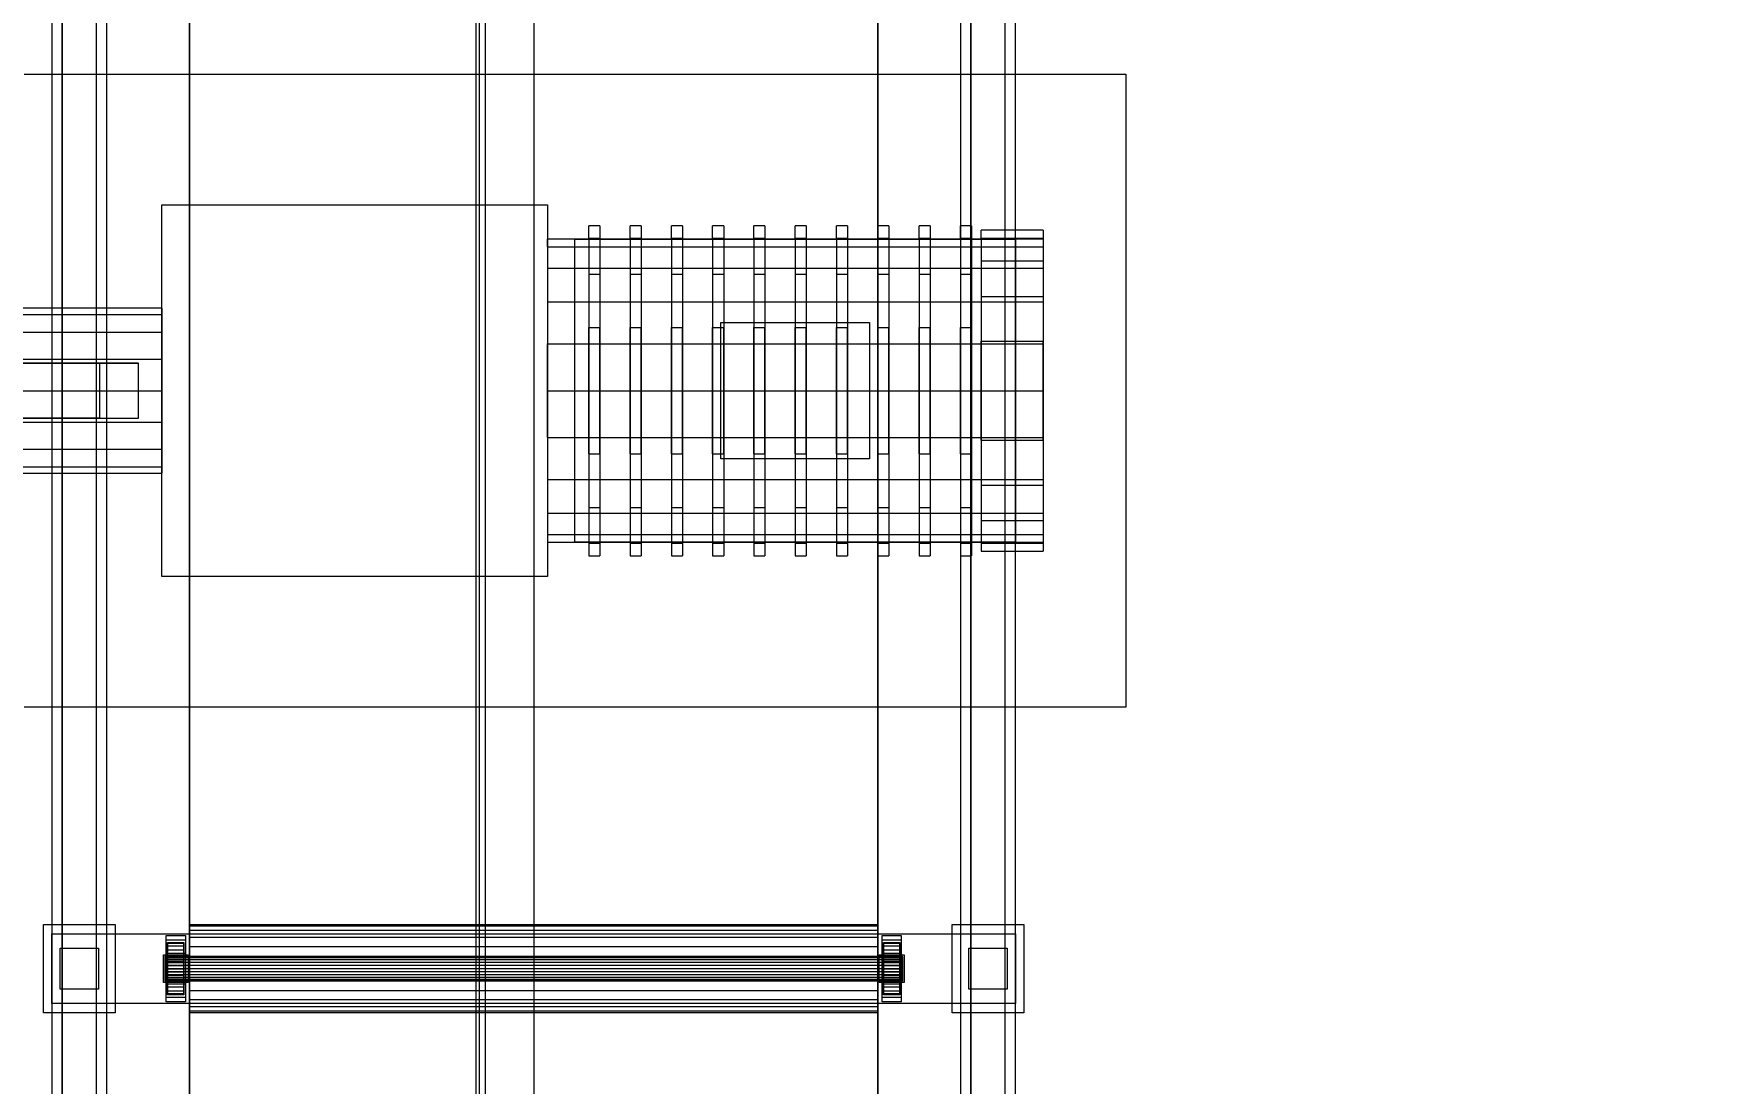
# Model space of a CAD drawing. Header units: millimetres. Extents: x -191664 to 191490, y -197311 to 10263.
# Drawn here: x 57754 to 58986, y -18503 to -17741 of the extents above; entities that cross this region are included whole.
import ezdxf

# ---------------------------------------------------------------- set-up
doc = ezdxf.new("R2010")
doc.units = ezdxf.units.MM
for name, color, linetype, lineweight in [('COTAS_INSTALACION_P', 30, 'Continuous', 0), ('superior_C04', 7, 'Continuous', 0), ('superior_secador', 7, 'Continuous', 0)]:
    doc.layers.add(name, color=color, linetype=linetype, lineweight=lineweight)
doc.dimstyles.new('PLANTA_100', dxfattribs={"dimtxt": 250, "dimasz": 150, "dimexe": 150, "dimexo": 80, "dimgap": 100, "dimtad": 1, "dimtih": 1, "dimtoh": 1, "dimdec": 1, "dimdsep": 46, "dimcen": 0.09, "dimclrd": 1, "dimclre": 1, "dimclrt": 1, "dimadec": 0, "dimazin": 0, "dimtfac": 1, "dimtdec": 4, "dimtofl": 0, "dimtmove": 0, "dimatfit": 3, "dimfxl": 1, "dimtolj": 1, "dimtzin": 0, "dimarcsym": 0})

# ---------------------------------------------------------------- blocks, each defined once
blk = doc.blocks.new('*D5')
at = {"layer": 'COTAS_INSTALACION_P', "color": 1, "lineweight": -2, "transparency": 16777216}
for p, q in [((-1000, -18080), (-1000, -25850)), ((60117.1, -18080), (60117.1, -25850)), ((-850, -25700), (59967.1, -25700))]:
    blk.add_line(p, q, dxfattribs=at)
at = {"layer": 'COTAS_INSTALACION_P', "color": 1, "transparency": 16777216}
for points in [[(-850, -25675), (-850, -25725), (-1000, -25700)], [(59967.1, -25675), (59967.1, -25725), (60117.1, -25700)]]:
    blk.add_solid(points, dxfattribs=at)
at = {"layer": 'Defpoints', "color": 0, "transparency": 16777216}
for p in [(-1000, -18000), (60117.1, -18000), (60117.1, -25700)]:
    blk.add_point(p, dxfattribs=at)

msp = doc.modelspace()

# ---------------------------------------------------------------- linework, layer by layer
at = {"layer": 'superior_C04', "color": 251, "true_color": 0x586d65}
for p, q in [((57867.12, -19750), (57867.12, -15400)), ((58367.12, -15400), (58367.12, -19750))]:
    msp.add_line(p, q, dxfattribs=at)
at = {"layer": 'superior_C04', "color": 139, "true_color": 0x354b57}
for p, q in [((57767.12, -17350), (57767.12, -18550)), ((57774.62, -17348.88), (57774.62, -18548.88)), ((57774.62, -18551.12), (57774.62, -17351.12)), ((57799.62, -18548.88), (57799.62, -17348.88)), ((57799.62, -18551.12), (57799.62, -17351.12)), ((57807.12, -18550), (57807.12, -17350)), ((58427.12, -17350), (58427.12, -18550)), ((58434.62, -17348.88), (58434.62, -18548.88)), ((58434.62, -18551.12), (58434.62, -17351.12)), ((58459.62, -18548.88), (58459.62, -17348.88)), ((58459.62, -18551.12), (58459.62, -17351.12)), ((58467.12, -18550), (58467.12, -17350)), ((57761.12, -18452), (57761.12, -18388)), ((57761.12, -18388), (57813.12, -18388)), ((57813.12, -18388), (57813.12, -18452)), ((58421.12, -18452), (58421.12, -18388)), ((58421.12, -18388), (58473.12, -18388)), ((58473.12, -18388), (58473.12, -18452)), ((57767.12, -18445.4), (57767.12, -18394.6)), ((57767.12, -18394.6), (58467.12, -18394.6)), ((57773.12, -18435), (57773.12, -18405)), ((57773.12, -18405), (57801.12, -18405)), ((57801.12, -18405), (57801.12, -18435)), ((57850.12, -18444), (57850.12, -18396)), ((57850.12, -18396), (57864.12, -18396)), ((57850.12, -18409), (57850.12, -18399)), ((57850.12, -18399), (57864.12, -18399)), ((57864.12, -18396), (57864.12, -18444)), ((57864.12, -18399), (57864.12, -18409)), ((58370.12, -18444), (58370.12, -18396)), ((58370.12, -18396), (58384.12, -18396)), ((58370.12, -18409), (58370.12, -18399)), ((58370.12, -18399), (58384.12, -18399)), ((58384.12, -18396), (58384.12, -18444)), ((58384.12, -18399), (58384.12, -18409)), ((58433.12, -18435), (58433.12, -18405)), ((58433.12, -18405), (58461.12, -18405)), ((58461.12, -18405), (58461.12, -18435)), ((58467.12, -18394.6), (58467.12, -18445.4)), ((57848.12, -18410), (57866.12, -18410)), ((57848.12, -18430), (57848.12, -18410)), ((57864.12, -18409), (57850.12, -18409)), ((57866.12, -18410), (57866.12, -18430)), ((58368.12, -18410), (58386.12, -18410)), ((58368.12, -18430), (58368.12, -18410)), ((58384.12, -18409), (58370.12, -18409)), ((58386.12, -18410), (58386.12, -18430)), ((57866.12, -18430), (57848.12, -18430)), ((58386.12, -18430), (58368.12, -18430)), ((57801.12, -18435), (57773.12, -18435)), ((57850.12, -18441), (57850.12, -18431)), ((57850.12, -18431), (57864.12, -18431)), ((57864.12, -18441), (57850.12, -18441)), ((57864.12, -18431), (57864.12, -18441)), ((58370.12, -18441), (58370.12, -18431)), ((58370.12, -18431), (58384.12, -18431)), ((58384.12, -18441), (58370.12, -18441)), ((58384.12, -18431), (58384.12, -18441)), ((58461.12, -18435), (58433.12, -18435)), ((57813.12, -18452), (57761.12, -18452)), ((58467.12, -18445.4), (57767.12, -18445.4)), ((57864.12, -18444), (57850.12, -18444)), ((58384.12, -18444), (58370.12, -18444)), ((58473.12, -18452), (58421.12, -18452))]:
    msp.add_line(p, q, dxfattribs=at)
at = {"layer": 'superior_C04', "color": 139, "true_color": 0x345e4e}
for p, q in [((57867.12, -17440), (57867.12, -18420)), ((58117.12, -17440), (58117.12, -18420)), ((58367.12, -18420), (58367.12, -17440)), ((58117.12, -18420), (57867.12, -18420)), ((57867.12, -18420), (57867.12, -19400)), ((58367.12, -18420), (58117.12, -18420)), ((58117.12, -18420), (58117.12, -19400)), ((58367.12, -19400), (58367.12, -18420))]:
    msp.add_line(p, q, dxfattribs=at)
at = {"layer": 'superior_C04', "color": 252, "true_color": 0x83939a}
for p, q in [((57867.12, -18388), (57867.12, -18389.09)), ((57867.12, -18388), (58367.12, -18388)), ((57867.12, -18389.09), (57867.12, -18392.29)), ((58367.12, -18389.09), (57867.12, -18389.09)), ((57867.12, -18392.29), (57867.12, -18397.37)), ((58367.12, -18392.29), (57867.12, -18392.29)), ((58367.12, -18389.09), (58367.12, -18388)), ((58367.12, -18389.09), (58367.12, -18392.29)), ((58367.12, -18392.29), (58367.12, -18397.37)), ((57867.12, -18397.37), (57867.12, -18404)), ((58367.12, -18397.37), (57867.12, -18397.37)), ((57867.12, -18404), (57867.12, -18411.72)), ((58367.12, -18404), (57867.12, -18404)), ((58367.12, -18397.37), (58367.12, -18404)), ((58367.12, -18404), (58367.12, -18411.72)), ((57867.12, -18411.72), (57867.12, -18420)), ((58367.12, -18411.72), (57867.12, -18411.72)), ((58367.12, -18411.72), (58367.12, -18420)), ((57867.12, -18420), (57867.12, -18428.28)), ((58367.12, -18420), (57867.12, -18420)), ((57867.12, -18428.28), (57867.12, -18436)), ((58367.12, -18428.28), (57867.12, -18428.28)), ((58367.12, -18420), (58367.12, -18428.28)), ((58367.12, -18428.28), (58367.12, -18436)), ((57867.12, -18436), (57867.12, -18442.63)), ((58367.12, -18436), (57867.12, -18436)), ((57867.12, -18442.63), (57867.12, -18447.71)), ((58367.12, -18442.63), (57867.12, -18442.63)), ((58367.12, -18436), (58367.12, -18442.63)), ((58367.12, -18442.63), (58367.12, -18447.71)), ((57867.12, -18447.71), (57867.12, -18450.91)), ((58367.12, -18447.71), (57867.12, -18447.71)), ((57867.12, -18450.91), (57867.12, -18452)), ((58367.12, -18450.91), (57867.12, -18450.91)), ((58367.12, -18452), (57867.12, -18452)), ((58367.12, -18447.71), (58367.12, -18450.91)), ((58367.12, -18450.91), (58367.12, -18452))]:
    msp.add_line(p, q, dxfattribs=at)
at = {"layer": 'superior_C04', "color": 155, "true_color": 0x617580}
for p, q in [((57851.12, -18411), (57851.12, -18401)), ((57851.12, -18401), (57851.12, -18401.65)), ((57851.12, -18401), (57863.12, -18401)), ((57851.12, -18401.65), (57851.12, -18411.31)), ((57863.12, -18401.65), (57851.12, -18401.65)), ((57851.12, -18401.65), (57851.12, -18403.55)), ((57851.12, -18403.55), (57851.12, -18412.21)), ((57863.12, -18403.55), (57851.12, -18403.55)), ((57851.12, -18403.55), (57851.12, -18406.56)), ((57863.12, -18401.65), (57863.12, -18401)), ((57863.12, -18401), (57863.12, -18411)), ((57863.12, -18411.31), (57863.12, -18401.65)), ((57863.12, -18403.55), (57863.12, -18401.65)), ((57863.12, -18412.21), (57863.12, -18403.55)), ((57863.12, -18406.56), (57863.12, -18403.55)), ((58371.12, -18411), (58371.12, -18401)), ((58371.12, -18401), (58371.12, -18401.65)), ((58371.12, -18401), (58383.12, -18401)), ((58371.12, -18401.65), (58371.12, -18411.31)), ((58383.12, -18401.65), (58371.12, -18401.65)), ((58371.12, -18401.65), (58371.12, -18403.55)), ((58371.12, -18403.55), (58371.12, -18412.21)), ((58383.12, -18403.55), (58371.12, -18403.55)), ((58371.12, -18403.55), (58371.12, -18406.56)), ((58383.12, -18401.65), (58383.12, -18401)), ((58383.12, -18401), (58383.12, -18411)), ((58383.12, -18411.31), (58383.12, -18401.65)), ((58383.12, -18403.55), (58383.12, -18401.65)), ((58383.12, -18412.21), (58383.12, -18403.55)), ((58383.12, -18406.56), (58383.12, -18403.55)), ((57851.12, -18406.56), (57851.12, -18413.64)), ((57863.12, -18406.56), (57851.12, -18406.56)), ((57851.12, -18406.56), (57851.12, -18410.5)), ((57851.12, -18410.5), (57851.12, -18415.5)), ((57863.12, -18410.5), (57851.12, -18410.5)), ((57851.12, -18410.5), (57851.12, -18415.08)), ((57851.12, -18411.31), (57851.12, -18411)), ((57863.12, -18411), (57851.12, -18411)), ((57851.12, -18411.31), (57863.12, -18411.31)), ((57851.12, -18412.21), (57851.12, -18411.31)), ((57851.12, -18412.21), (57863.12, -18412.21)), ((57851.12, -18413.64), (57851.12, -18412.21)), ((57851.12, -18413.64), (57863.12, -18413.64)), ((57851.12, -18415.5), (57851.12, -18413.64)), ((57851.12, -18415.08), (57851.12, -18417.67)), ((57863.12, -18415.08), (57851.12, -18415.08)), ((57851.12, -18415.08), (57851.12, -18420)), ((57851.12, -18415.5), (57863.12, -18415.5)), ((57851.12, -18417.67), (57851.12, -18415.5)), ((57851.12, -18417.67), (57863.12, -18417.67)), ((57851.12, -18420), (57851.12, -18417.67)), ((57863.12, -18413.64), (57863.12, -18406.56)), ((57863.12, -18410.5), (57863.12, -18406.56)), ((57863.12, -18415.5), (57863.12, -18410.5)), ((57863.12, -18415.08), (57863.12, -18410.5)), ((57863.12, -18411), (57863.12, -18411.31)), ((57863.12, -18411.31), (57863.12, -18412.21)), ((57863.12, -18412.21), (57863.12, -18413.64)), ((57863.12, -18413.64), (57863.12, -18415.5)), ((57863.12, -18417.67), (57863.12, -18415.08)), ((57863.12, -18420), (57863.12, -18415.08)), ((57863.12, -18415.5), (57863.12, -18417.67)), ((57863.12, -18417.67), (57863.12, -18420)), ((58371.12, -18406.56), (58371.12, -18413.64)), ((58383.12, -18406.56), (58371.12, -18406.56)), ((58371.12, -18406.56), (58371.12, -18410.5)), ((58371.12, -18410.5), (58371.12, -18415.5)), ((58383.12, -18410.5), (58371.12, -18410.5)), ((58371.12, -18410.5), (58371.12, -18415.08)), ((58371.12, -18411.31), (58371.12, -18411)), ((58383.12, -18411), (58371.12, -18411)), ((58371.12, -18411.31), (58383.12, -18411.31)), ((58371.12, -18412.21), (58371.12, -18411.31)), ((58371.12, -18412.21), (58383.12, -18412.21)), ((58371.12, -18413.64), (58371.12, -18412.21)), ((58371.12, -18413.64), (58383.12, -18413.64)), ((58371.12, -18415.5), (58371.12, -18413.64)), ((58371.12, -18415.08), (58371.12, -18417.67)), ((58383.12, -18415.08), (58371.12, -18415.08)), ((58371.12, -18415.08), (58371.12, -18420)), ((58371.12, -18415.5), (58383.12, -18415.5)), ((58371.12, -18417.67), (58371.12, -18415.5)), ((58371.12, -18417.67), (58383.12, -18417.67)), ((58371.12, -18420), (58371.12, -18417.67)), ((58383.12, -18413.64), (58383.12, -18406.56)), ((58383.12, -18410.5), (58383.12, -18406.56)), ((58383.12, -18415.5), (58383.12, -18410.5)), ((58383.12, -18415.08), (58383.12, -18410.5)), ((58383.12, -18411), (58383.12, -18411.31)), ((58383.12, -18411.31), (58383.12, -18412.21)), ((58383.12, -18412.21), (58383.12, -18413.64)), ((58383.12, -18413.64), (58383.12, -18415.5)), ((58383.12, -18417.67), (58383.12, -18415.08)), ((58383.12, -18420), (58383.12, -18415.08)), ((58383.12, -18415.5), (58383.12, -18417.67)), ((58383.12, -18417.67), (58383.12, -18420)), ((57851.12, -18420), (57863.12, -18420)), ((57851.12, -18420), (57851.12, -18424.92)), ((57851.12, -18422.33), (57851.12, -18420)), ((57851.12, -18424.92), (57851.12, -18422.33)), ((57851.12, -18422.33), (57863.12, -18422.33)), ((57851.12, -18424.5), (57851.12, -18422.33)), ((57851.12, -18429.5), (57851.12, -18424.5)), ((57851.12, -18424.5), (57863.12, -18424.5)), ((57851.12, -18426.36), (57851.12, -18424.5)), ((57863.12, -18424.92), (57851.12, -18424.92)), ((57851.12, -18424.92), (57851.12, -18429.5)), ((57851.12, -18433.44), (57851.12, -18426.36)), ((57851.12, -18426.36), (57863.12, -18426.36)), ((57851.12, -18427.79), (57851.12, -18426.36)), ((57851.12, -18436.45), (57851.12, -18427.79)), ((57851.12, -18427.79), (57863.12, -18427.79)), ((57851.12, -18428.69), (57851.12, -18427.79)), ((57851.12, -18438.35), (57851.12, -18428.69)), ((57851.12, -18428.69), (57863.12, -18428.69)), ((57851.12, -18429), (57851.12, -18428.69)), ((57851.12, -18439), (57851.12, -18429)), ((57851.12, -18429), (57863.12, -18429)), ((57863.12, -18429.5), (57851.12, -18429.5)), ((57851.12, -18429.5), (57851.12, -18433.44)), ((57863.12, -18420), (57863.12, -18422.33)), ((57863.12, -18424.92), (57863.12, -18420)), ((57863.12, -18422.33), (57863.12, -18424.92)), ((57863.12, -18422.33), (57863.12, -18424.5)), ((57863.12, -18424.5), (57863.12, -18429.5)), ((57863.12, -18424.5), (57863.12, -18426.36)), ((57863.12, -18429.5), (57863.12, -18424.92)), ((57863.12, -18426.36), (57863.12, -18433.44)), ((57863.12, -18426.36), (57863.12, -18427.79)), ((57863.12, -18427.79), (57863.12, -18436.45)), ((57863.12, -18427.79), (57863.12, -18428.69)), ((57863.12, -18428.69), (57863.12, -18438.35)), ((57863.12, -18428.69), (57863.12, -18429)), ((57863.12, -18429), (57863.12, -18439)), ((57863.12, -18433.44), (57863.12, -18429.5)), ((58371.12, -18420), (58383.12, -18420)), ((58371.12, -18420), (58371.12, -18424.92)), ((58371.12, -18422.33), (58371.12, -18420)), ((58371.12, -18424.92), (58371.12, -18422.33)), ((58371.12, -18422.33), (58383.12, -18422.33)), ((58371.12, -18424.5), (58371.12, -18422.33)), ((58371.12, -18429.5), (58371.12, -18424.5)), ((58371.12, -18424.5), (58383.12, -18424.5)), ((58371.12, -18426.36), (58371.12, -18424.5)), ((58383.12, -18424.92), (58371.12, -18424.92)), ((58371.12, -18424.92), (58371.12, -18429.5)), ((58371.12, -18433.44), (58371.12, -18426.36)), ((58371.12, -18426.36), (58383.12, -18426.36)), ((58371.12, -18427.79), (58371.12, -18426.36)), ((58371.12, -18436.45), (58371.12, -18427.79)), ((58371.12, -18427.79), (58383.12, -18427.79)), ((58371.12, -18428.69), (58371.12, -18427.79)), ((58371.12, -18438.35), (58371.12, -18428.69)), ((58371.12, -18428.69), (58383.12, -18428.69)), ((58371.12, -18429), (58371.12, -18428.69)), ((58371.12, -18439), (58371.12, -18429)), ((58371.12, -18429), (58383.12, -18429)), ((58383.12, -18429.5), (58371.12, -18429.5)), ((58371.12, -18429.5), (58371.12, -18433.44)), ((58383.12, -18420), (58383.12, -18422.33)), ((58383.12, -18424.92), (58383.12, -18420)), ((58383.12, -18422.33), (58383.12, -18424.92)), ((58383.12, -18422.33), (58383.12, -18424.5)), ((58383.12, -18424.5), (58383.12, -18429.5)), ((58383.12, -18424.5), (58383.12, -18426.36)), ((58383.12, -18429.5), (58383.12, -18424.92)), ((58383.12, -18426.36), (58383.12, -18433.44)), ((58383.12, -18426.36), (58383.12, -18427.79)), ((58383.12, -18427.79), (58383.12, -18436.45)), ((58383.12, -18427.79), (58383.12, -18428.69)), ((58383.12, -18428.69), (58383.12, -18438.35)), ((58383.12, -18428.69), (58383.12, -18429)), ((58383.12, -18429), (58383.12, -18439)), ((58383.12, -18433.44), (58383.12, -18429.5)), ((57863.12, -18433.44), (57851.12, -18433.44)), ((57851.12, -18433.44), (57851.12, -18436.45)), ((57863.12, -18436.45), (57851.12, -18436.45)), ((57851.12, -18436.45), (57851.12, -18438.35)), ((57863.12, -18438.35), (57851.12, -18438.35)), ((57851.12, -18438.35), (57851.12, -18439)), ((57863.12, -18439), (57851.12, -18439)), ((57863.12, -18436.45), (57863.12, -18433.44)), ((57863.12, -18438.35), (57863.12, -18436.45)), ((57863.12, -18439), (57863.12, -18438.35)), ((58383.12, -18433.44), (58371.12, -18433.44)), ((58371.12, -18433.44), (58371.12, -18436.45)), ((58383.12, -18436.45), (58371.12, -18436.45)), ((58371.12, -18436.45), (58371.12, -18438.35)), ((58383.12, -18438.35), (58371.12, -18438.35)), ((58371.12, -18438.35), (58371.12, -18439)), ((58383.12, -18439), (58371.12, -18439)), ((58383.12, -18436.45), (58383.12, -18433.44)), ((58383.12, -18438.35), (58383.12, -18436.45)), ((58383.12, -18439), (58383.12, -18438.35))]:
    msp.add_line(p, q, dxfattribs=at)
at = {"layer": 'superior_C04', "color": 9, "true_color": 0xbac6cb}
for p, q in [((57849.12, -18411), (57849.12, -18411.31)), ((57849.12, -18411), (58385.12, -18411)), ((57849.12, -18411.31), (57849.12, -18412.21)), ((58385.12, -18411.31), (57849.12, -18411.31)), ((57849.12, -18412.21), (57849.12, -18413.64)), ((58385.12, -18412.21), (57849.12, -18412.21)), ((57849.12, -18413.64), (57849.12, -18415.5)), ((58385.12, -18413.64), (57849.12, -18413.64)), ((57849.12, -18415.5), (57849.12, -18417.67)), ((58385.12, -18415.5), (57849.12, -18415.5)), ((57849.12, -18417.67), (57849.12, -18420)), ((58385.12, -18417.67), (57849.12, -18417.67)), ((58385.12, -18411.31), (58385.12, -18411)), ((58385.12, -18411.31), (58385.12, -18412.21)), ((58385.12, -18412.21), (58385.12, -18413.64)), ((58385.12, -18413.64), (58385.12, -18415.5)), ((58385.12, -18415.5), (58385.12, -18417.67)), ((58385.12, -18417.67), (58385.12, -18420)), ((57849.12, -18420), (57849.12, -18422.33)), ((58385.12, -18420), (57849.12, -18420)), ((57849.12, -18422.33), (57849.12, -18424.5)), ((58385.12, -18422.33), (57849.12, -18422.33)), ((57849.12, -18424.5), (57849.12, -18426.36)), ((58385.12, -18424.5), (57849.12, -18424.5)), ((57849.12, -18426.36), (57849.12, -18427.79)), ((58385.12, -18426.36), (57849.12, -18426.36)), ((57849.12, -18427.79), (57849.12, -18428.69)), ((58385.12, -18427.79), (57849.12, -18427.79)), ((57849.12, -18428.69), (57849.12, -18429)), ((58385.12, -18428.69), (57849.12, -18428.69)), ((58385.12, -18429), (57849.12, -18429)), ((58385.12, -18420), (58385.12, -18422.33)), ((58385.12, -18422.33), (58385.12, -18424.5)), ((58385.12, -18424.5), (58385.12, -18426.36)), ((58385.12, -18426.36), (58385.12, -18427.79)), ((58385.12, -18427.79), (58385.12, -18428.69)), ((58385.12, -18428.69), (58385.12, -18429))]:
    msp.add_line(p, q, dxfattribs=at)
at = {"layer": 'superior_secador', "color": 253, "true_color": 0x8d9da5}
for p, q in [((58075.04, -16750), (58075.04, -19250)), ((58077.87, -19250), (58077.87, -16750))]:
    msp.add_line(p, q, dxfattribs=at)
at = {"layer": 'superior_secador', "color": 9, "true_color": 0xc6ccbd}
msp.add_line((58082.12, -19250), (58082.12, -16750), dxfattribs=at)
at = {"layer": 'superior_secador', "color": 251, "true_color": 0x536a64}
for p, q in [((57747.12, -17770), (58547.12, -17770)), ((58547.12, -17770), (58547.12, -18230)), ((58147.12, -18110), (58147.12, -17890)), ((58147.12, -17890), (58467.12, -17890)), ((58467.12, -17890), (58467.12, -18110)), ((58467.12, -18110), (58147.12, -18110)), ((58547.12, -18230), (57747.12, -18230))]:
    msp.add_line(p, q, dxfattribs=at)
at = {"layer": 'superior_secador', "color": 142, "true_color": 0x159eb4}
for p, q in [((57847.12, -18135), (57847.12, -17865)), ((57847.12, -17865), (58127.12, -17865)), ((58127.12, -17865), (58127.12, -18135)), ((58157.12, -17889.23), (58157.12, -17880.1)), ((58165.12, -17880.1), (58157.12, -17880.1)), ((58165.12, -17880.1), (58165.12, -17889.23)), ((58187.12, -17889.23), (58187.12, -17880.1)), ((58195.12, -17880.1), (58187.12, -17880.1)), ((58195.12, -17880.1), (58195.12, -17889.23)), ((58217.12, -17889.23), (58217.12, -17880.1)), ((58225.12, -17880.1), (58217.12, -17880.1)), ((58225.12, -17880.1), (58225.12, -17889.23)), ((58247.12, -17889.23), (58247.12, -17880.1)), ((58255.12, -17880.1), (58247.12, -17880.1)), ((58255.12, -17880.1), (58255.12, -17889.23)), ((58277.12, -17889.23), (58277.12, -17880.1)), ((58285.12, -17880.1), (58277.12, -17880.1)), ((58285.12, -17880.1), (58285.12, -17889.23)), ((58307.12, -17889.23), (58307.12, -17880.1)), ((58315.12, -17880.1), (58307.12, -17880.1)), ((58315.12, -17880.1), (58315.12, -17889.23)), ((58337.12, -17889.23), (58337.12, -17880.1)), ((58345.12, -17880.1), (58337.12, -17880.1)), ((58345.12, -17880.1), (58345.12, -17889.23)), ((58367.12, -17889.23), (58367.12, -17880.1)), ((58375.12, -17880.1), (58367.12, -17880.1)), ((58375.12, -17880.1), (58375.12, -17889.23)), ((58397.12, -17889.23), (58397.12, -17880.1)), ((58405.12, -17880.1), (58397.12, -17880.1)), ((58405.12, -17880.1), (58405.12, -17889.23)), ((58427.12, -17889.23), (58427.12, -17880.1)), ((58435.12, -17880.1), (58427.12, -17880.1)), ((58435.12, -17880.1), (58435.12, -17889.23)), ((58127.12, -17895.38), (58127.12, -17890)), ((58487.12, -17890), (58127.12, -17890)), ((58127.12, -17895.38), (58127.12, -17911.01)), ((58127.12, -17895.38), (58487.12, -17895.38)), ((58157.12, -17889.23), (58157.12, -17915.22)), ((58157.12, -17889.23), (58165.12, -17889.23)), ((58165.12, -17889.23), (58165.12, -17915.22)), ((58187.12, -17889.23), (58187.12, -17915.22)), ((58187.12, -17889.23), (58195.12, -17889.23)), ((58195.12, -17889.23), (58195.12, -17915.22)), ((58217.12, -17889.23), (58217.12, -17915.22)), ((58217.12, -17889.23), (58225.12, -17889.23)), ((58225.12, -17889.23), (58225.12, -17915.22)), ((58247.12, -17889.23), (58247.12, -17915.22)), ((58247.12, -17889.23), (58255.12, -17889.23)), ((58255.12, -17889.23), (58255.12, -17915.22)), ((58277.12, -17889.23), (58277.12, -17915.22)), ((58277.12, -17889.23), (58285.12, -17889.23)), ((58285.12, -17889.23), (58285.12, -17915.22)), ((58307.12, -17889.23), (58307.12, -17915.22)), ((58307.12, -17889.23), (58315.12, -17889.23)), ((58315.12, -17889.23), (58315.12, -17915.22)), ((58337.12, -17889.23), (58337.12, -17915.22)), ((58337.12, -17889.23), (58345.12, -17889.23)), ((58345.12, -17889.23), (58345.12, -17915.22)), ((58367.12, -17889.23), (58367.12, -17915.22)), ((58367.12, -17889.23), (58375.12, -17889.23)), ((58375.12, -17889.23), (58375.12, -17915.22)), ((58397.12, -17889.23), (58397.12, -17915.22)), ((58397.12, -17889.23), (58405.12, -17889.23)), ((58405.12, -17889.23), (58405.12, -17915.22)), ((58427.12, -17889.23), (58427.12, -17915.22)), ((58427.12, -17889.23), (58435.12, -17889.23)), ((58435.12, -17889.23), (58435.12, -17915.22)), ((58487.12, -17890), (58487.12, -17895.38)), ((58487.12, -17895.38), (58487.12, -17911.01)), ((58127.12, -17911.01), (58127.12, -17935.34)), ((58127.12, -17911.01), (58487.12, -17911.01)), ((58487.12, -17911.01), (58487.12, -17935.34)), ((58157.12, -17915.22), (58157.12, -17954.12)), ((58157.12, -17915.22), (58165.12, -17915.22)), ((58165.12, -17915.22), (58165.12, -17954.12)), ((58187.12, -17915.22), (58187.12, -17954.12)), ((58187.12, -17915.22), (58195.12, -17915.22)), ((58195.12, -17915.22), (58195.12, -17954.12)), ((58217.12, -17915.22), (58217.12, -17954.12)), ((58217.12, -17915.22), (58225.12, -17915.22)), ((58225.12, -17915.22), (58225.12, -17954.12)), ((58247.12, -17915.22), (58247.12, -17954.12)), ((58247.12, -17915.22), (58255.12, -17915.22)), ((58255.12, -17915.22), (58255.12, -17954.12)), ((58277.12, -17915.22), (58277.12, -17954.12)), ((58277.12, -17915.22), (58285.12, -17915.22)), ((58285.12, -17915.22), (58285.12, -17954.12)), ((58307.12, -17915.22), (58307.12, -17954.12)), ((58307.12, -17915.22), (58315.12, -17915.22)), ((58315.12, -17915.22), (58315.12, -17954.12)), ((58337.12, -17915.22), (58337.12, -17954.12)), ((58337.12, -17915.22), (58345.12, -17915.22)), ((58345.12, -17915.22), (58345.12, -17954.12)), ((58367.12, -17915.22), (58367.12, -17954.12)), ((58367.12, -17915.22), (58375.12, -17915.22)), ((58375.12, -17915.22), (58375.12, -17954.12)), ((58397.12, -17915.22), (58397.12, -17954.12)), ((58397.12, -17915.22), (58405.12, -17915.22)), ((58405.12, -17915.22), (58405.12, -17954.12)), ((58427.12, -17915.22), (58427.12, -17954.12)), ((58427.12, -17915.22), (58435.12, -17915.22)), ((58435.12, -17915.22), (58435.12, -17954.12)), ((58127.12, -17935.34), (58127.12, -17966.01)), ((58127.12, -17935.34), (58487.12, -17935.34)), ((58487.12, -17935.34), (58487.12, -17966.01)), ((58157.12, -17954.12), (58157.12, -18000)), ((58157.12, -18000), (58157.12, -17954.12)), ((58157.12, -17954.12), (58165.12, -17954.12)), ((58165.12, -17954.12), (58165.12, -18000)), ((58165.12, -18000), (58165.12, -17954.12)), ((58187.12, -17954.12), (58187.12, -18000)), ((58187.12, -18000), (58187.12, -17954.12)), ((58187.12, -17954.12), (58195.12, -17954.12)), ((58195.12, -17954.12), (58195.12, -18000)), ((58195.12, -18000), (58195.12, -17954.12)), ((58217.12, -17954.12), (58217.12, -18000)), ((58217.12, -18000), (58217.12, -17954.12)), ((58217.12, -17954.12), (58225.12, -17954.12)), ((58225.12, -17954.12), (58225.12, -18000)), ((58225.12, -18000), (58225.12, -17954.12)), ((58247.12, -17954.12), (58247.12, -18000)), ((58247.12, -18000), (58247.12, -17954.12)), ((58247.12, -17954.12), (58255.12, -17954.12)), ((58253.12, -18049.5), (58253.12, -17950.5)), ((58253.12, -17950.5), (58361.12, -17950.5)), ((58255.12, -17954.12), (58255.12, -18000)), ((58255.12, -18000), (58255.12, -17954.12)), ((58277.12, -17954.12), (58277.12, -18000)), ((58277.12, -18000), (58277.12, -17954.12)), ((58277.12, -17954.12), (58285.12, -17954.12)), ((58285.12, -17954.12), (58285.12, -18000)), ((58285.12, -18000), (58285.12, -17954.12)), ((58307.12, -17954.12), (58307.12, -18000)), ((58307.12, -18000), (58307.12, -17954.12)), ((58307.12, -17954.12), (58315.12, -17954.12)), ((58315.12, -17954.12), (58315.12, -18000)), ((58315.12, -18000), (58315.12, -17954.12)), ((58337.12, -17954.12), (58337.12, -18000)), ((58337.12, -18000), (58337.12, -17954.12)), ((58337.12, -17954.12), (58345.12, -17954.12)), ((58345.12, -17954.12), (58345.12, -18000)), ((58345.12, -18000), (58345.12, -17954.12)), ((58361.12, -17950.5), (58361.12, -18049.5)), ((58367.12, -17954.12), (58367.12, -18000)), ((58367.12, -18000), (58367.12, -17954.12)), ((58367.12, -17954.12), (58375.12, -17954.12)), ((58375.12, -17954.12), (58375.12, -18000)), ((58375.12, -18000), (58375.12, -17954.12)), ((58397.12, -17954.12), (58397.12, -18000)), ((58397.12, -18000), (58397.12, -17954.12)), ((58397.12, -17954.12), (58405.12, -17954.12)), ((58405.12, -17954.12), (58405.12, -18000)), ((58405.12, -18000), (58405.12, -17954.12)), ((58427.12, -17954.12), (58427.12, -18000)), ((58427.12, -18000), (58427.12, -17954.12)), ((58427.12, -17954.12), (58435.12, -17954.12)), ((58435.12, -17954.12), (58435.12, -18000)), ((58435.12, -18000), (58435.12, -17954.12)), ((58127.12, -17966.01), (58127.12, -18000)), ((58127.12, -18000), (58127.12, -17966.01)), ((58127.12, -17966.01), (58487.12, -17966.01)), ((58487.12, -17966.01), (58487.12, -18000)), ((58487.12, -18000), (58487.12, -17966.01)), ((58127.12, -18000), (58127.12, -18033.99)), ((58127.12, -18033.99), (58127.12, -18000)), ((58127.12, -18000), (58487.12, -18000)), ((58127.12, -18000), (58487.12, -18000)), ((58157.12, -18000), (58157.12, -18045.88)), ((58157.12, -18045.88), (58157.12, -18000)), ((58157.12, -18000), (58165.12, -18000)), ((58157.12, -18000), (58165.12, -18000)), ((58165.12, -18000), (58165.12, -18045.88)), ((58165.12, -18045.88), (58165.12, -18000)), ((58187.12, -18000), (58187.12, -18045.88)), ((58187.12, -18045.88), (58187.12, -18000)), ((58187.12, -18000), (58195.12, -18000)), ((58187.12, -18000), (58195.12, -18000)), ((58195.12, -18000), (58195.12, -18045.88)), ((58195.12, -18045.88), (58195.12, -18000)), ((58217.12, -18000), (58217.12, -18045.88)), ((58217.12, -18045.88), (58217.12, -18000)), ((58217.12, -18000), (58225.12, -18000)), ((58217.12, -18000), (58225.12, -18000)), ((58225.12, -18000), (58225.12, -18045.88)), ((58225.12, -18045.88), (58225.12, -18000)), ((58247.12, -18000), (58247.12, -18045.88)), ((58247.12, -18045.88), (58247.12, -18000)), ((58247.12, -18000), (58255.12, -18000)), ((58247.12, -18000), (58255.12, -18000)), ((58255.12, -18000), (58255.12, -18045.88)), ((58255.12, -18045.88), (58255.12, -18000)), ((58277.12, -18000), (58277.12, -18045.88)), ((58277.12, -18045.88), (58277.12, -18000)), ((58277.12, -18000), (58285.12, -18000)), ((58277.12, -18000), (58285.12, -18000)), ((58285.12, -18000), (58285.12, -18045.88)), ((58285.12, -18045.88), (58285.12, -18000)), ((58307.12, -18000), (58307.12, -18045.88)), ((58307.12, -18045.88), (58307.12, -18000)), ((58307.12, -18000), (58315.12, -18000)), ((58307.12, -18000), (58315.12, -18000)), ((58315.12, -18000), (58315.12, -18045.88)), ((58315.12, -18045.88), (58315.12, -18000)), ((58337.12, -18000), (58337.12, -18045.88)), ((58337.12, -18045.88), (58337.12, -18000)), ((58337.12, -18000), (58345.12, -18000)), ((58337.12, -18000), (58345.12, -18000)), ((58345.12, -18000), (58345.12, -18045.88)), ((58345.12, -18045.88), (58345.12, -18000)), ((58367.12, -18000), (58367.12, -18045.88)), ((58367.12, -18045.88), (58367.12, -18000)), ((58367.12, -18000), (58375.12, -18000)), ((58367.12, -18000), (58375.12, -18000)), ((58375.12, -18000), (58375.12, -18045.88)), ((58375.12, -18045.88), (58375.12, -18000)), ((58397.12, -18000), (58397.12, -18045.88)), ((58397.12, -18045.88), (58397.12, -18000)), ((58397.12, -18000), (58405.12, -18000)), ((58397.12, -18000), (58405.12, -18000)), ((58405.12, -18000), (58405.12, -18045.88)), ((58405.12, -18045.88), (58405.12, -18000)), ((58427.12, -18000), (58427.12, -18045.88)), ((58427.12, -18045.88), (58427.12, -18000)), ((58427.12, -18000), (58435.12, -18000)), ((58427.12, -18000), (58435.12, -18000)), ((58435.12, -18000), (58435.12, -18045.88)), ((58435.12, -18045.88), (58435.12, -18000)), ((58487.12, -18000), (58487.12, -18033.99)), ((58487.12, -18033.99), (58487.12, -18000)), ((58127.12, -18033.99), (58127.12, -18064.66)), ((58127.12, -18033.99), (58487.12, -18033.99)), ((58487.12, -18033.99), (58487.12, -18064.66)), ((58157.12, -18045.88), (58157.12, -18084.78)), ((58157.12, -18045.88), (58165.12, -18045.88)), ((58165.12, -18045.88), (58165.12, -18084.78)), ((58187.12, -18045.88), (58187.12, -18084.78)), ((58187.12, -18045.88), (58195.12, -18045.88)), ((58195.12, -18045.88), (58195.12, -18084.78)), ((58217.12, -18045.88), (58217.12, -18084.78)), ((58217.12, -18045.88), (58225.12, -18045.88)), ((58225.12, -18045.88), (58225.12, -18084.78)), ((58247.12, -18045.88), (58247.12, -18084.78)), ((58247.12, -18045.88), (58255.12, -18045.88)), ((58255.12, -18045.88), (58255.12, -18084.78)), ((58277.12, -18045.88), (58277.12, -18084.78)), ((58277.12, -18045.88), (58285.12, -18045.88)), ((58285.12, -18045.88), (58285.12, -18084.78)), ((58307.12, -18045.88), (58307.12, -18084.78)), ((58307.12, -18045.88), (58315.12, -18045.88)), ((58315.12, -18045.88), (58315.12, -18084.78)), ((58337.12, -18045.88), (58337.12, -18084.78)), ((58337.12, -18045.88), (58345.12, -18045.88)), ((58345.12, -18045.88), (58345.12, -18084.78)), ((58367.12, -18045.88), (58367.12, -18084.78)), ((58367.12, -18045.88), (58375.12, -18045.88)), ((58375.12, -18045.88), (58375.12, -18084.78)), ((58397.12, -18045.88), (58397.12, -18084.78)), ((58397.12, -18045.88), (58405.12, -18045.88)), ((58405.12, -18045.88), (58405.12, -18084.78)), ((58427.12, -18045.88), (58427.12, -18084.78)), ((58427.12, -18045.88), (58435.12, -18045.88)), ((58435.12, -18045.88), (58435.12, -18084.78)), ((58361.12, -18049.5), (58253.12, -18049.5)), ((58127.12, -18064.66), (58127.12, -18088.99)), ((58127.12, -18064.66), (58487.12, -18064.66)), ((58487.12, -18064.66), (58487.12, -18088.99)), ((58157.12, -18084.78), (58157.12, -18110.77)), ((58157.12, -18084.78), (58165.12, -18084.78)), ((58165.12, -18084.78), (58165.12, -18110.77)), ((58187.12, -18084.78), (58187.12, -18110.77)), ((58187.12, -18084.78), (58195.12, -18084.78)), ((58195.12, -18084.78), (58195.12, -18110.77)), ((58217.12, -18084.78), (58217.12, -18110.77)), ((58217.12, -18084.78), (58225.12, -18084.78)), ((58225.12, -18084.78), (58225.12, -18110.77)), ((58247.12, -18084.78), (58247.12, -18110.77)), ((58247.12, -18084.78), (58255.12, -18084.78)), ((58255.12, -18084.78), (58255.12, -18110.77)), ((58277.12, -18084.78), (58277.12, -18110.77)), ((58277.12, -18084.78), (58285.12, -18084.78)), ((58285.12, -18084.78), (58285.12, -18110.77)), ((58307.12, -18084.78), (58307.12, -18110.77)), ((58307.12, -18084.78), (58315.12, -18084.78)), ((58315.12, -18084.78), (58315.12, -18110.77)), ((58337.12, -18084.78), (58337.12, -18110.77)), ((58337.12, -18084.78), (58345.12, -18084.78)), ((58345.12, -18084.78), (58345.12, -18110.77)), ((58367.12, -18084.78), (58367.12, -18110.77)), ((58367.12, -18084.78), (58375.12, -18084.78)), ((58375.12, -18084.78), (58375.12, -18110.77)), ((58397.12, -18084.78), (58397.12, -18110.77)), ((58397.12, -18084.78), (58405.12, -18084.78)), ((58405.12, -18084.78), (58405.12, -18110.77)), ((58427.12, -18084.78), (58427.12, -18110.77)), ((58427.12, -18084.78), (58435.12, -18084.78)), ((58435.12, -18084.78), (58435.12, -18110.77)), ((58127.12, -18088.99), (58127.12, -18104.62)), ((58127.12, -18088.99), (58487.12, -18088.99)), ((58487.12, -18088.99), (58487.12, -18104.62)), ((58127.12, -18104.62), (58127.12, -18110)), ((58127.12, -18104.62), (58487.12, -18104.62)), ((58127.12, -18110), (58487.12, -18110)), ((58487.12, -18104.62), (58487.12, -18110)), ((58157.12, -18110.77), (58157.12, -18119.9)), ((58157.12, -18110.77), (58165.12, -18110.77)), ((58157.12, -18119.9), (58165.12, -18119.9)), ((58165.12, -18110.77), (58165.12, -18119.9)), ((58187.12, -18110.77), (58187.12, -18119.9)), ((58187.12, -18110.77), (58195.12, -18110.77)), ((58187.12, -18119.9), (58195.12, -18119.9)), ((58195.12, -18110.77), (58195.12, -18119.9)), ((58217.12, -18110.77), (58217.12, -18119.9)), ((58217.12, -18110.77), (58225.12, -18110.77)), ((58217.12, -18119.9), (58225.12, -18119.9)), ((58225.12, -18110.77), (58225.12, -18119.9)), ((58247.12, -18110.77), (58247.12, -18119.9)), ((58247.12, -18110.77), (58255.12, -18110.77)), ((58247.12, -18119.9), (58255.12, -18119.9)), ((58255.12, -18110.77), (58255.12, -18119.9)), ((58277.12, -18110.77), (58277.12, -18119.9)), ((58277.12, -18110.77), (58285.12, -18110.77)), ((58277.12, -18119.9), (58285.12, -18119.9)), ((58285.12, -18110.77), (58285.12, -18119.9)), ((58307.12, -18110.77), (58307.12, -18119.9)), ((58307.12, -18110.77), (58315.12, -18110.77)), ((58307.12, -18119.9), (58315.12, -18119.9)), ((58315.12, -18110.77), (58315.12, -18119.9)), ((58337.12, -18110.77), (58337.12, -18119.9)), ((58337.12, -18110.77), (58345.12, -18110.77)), ((58337.12, -18119.9), (58345.12, -18119.9)), ((58345.12, -18110.77), (58345.12, -18119.9)), ((58367.12, -18110.77), (58367.12, -18119.9)), ((58367.12, -18110.77), (58375.12, -18110.77)), ((58367.12, -18119.9), (58375.12, -18119.9)), ((58375.12, -18110.77), (58375.12, -18119.9)), ((58397.12, -18110.77), (58397.12, -18119.9)), ((58397.12, -18110.77), (58405.12, -18110.77)), ((58397.12, -18119.9), (58405.12, -18119.9)), ((58405.12, -18110.77), (58405.12, -18119.9)), ((58427.12, -18110.77), (58427.12, -18119.9)), ((58427.12, -18110.77), (58435.12, -18110.77)), ((58427.12, -18119.9), (58435.12, -18119.9)), ((58435.12, -18110.77), (58435.12, -18119.9)), ((58127.12, -18135), (57847.12, -18135))]:
    msp.add_line(p, q, dxfattribs=at)
at = {"layer": 'superior_secador', "color": 129, "true_color": 0x304542}
for p, q in [((58442.12, -17889.11), (58442.12, -17883.4)), ((58487.12, -17883.4), (58442.12, -17883.4)), ((58487.12, -17883.4), (58487.12, -17889.11)), ((58442.12, -17889.11), (58442.12, -17905.67)), ((58442.12, -17889.11), (58487.12, -17889.11)), ((58487.12, -17889.11), (58487.12, -17905.67)), ((58442.12, -17905.67), (58442.12, -17931.46)), ((58442.12, -17905.67), (58487.12, -17905.67)), ((58487.12, -17905.67), (58487.12, -17931.46)), ((58442.12, -17931.46), (58442.12, -17963.97)), ((58442.12, -17931.46), (58487.12, -17931.46)), ((58487.12, -17931.46), (58487.12, -17963.97)), ((58442.12, -17963.97), (58442.12, -18000)), ((58442.12, -18000), (58442.12, -17963.97)), ((58442.12, -17963.97), (58487.12, -17963.97)), ((58487.12, -17963.97), (58487.12, -18000)), ((58487.12, -18000), (58487.12, -17963.97)), ((58442.12, -18000), (58442.12, -18036.03)), ((58442.12, -18036.03), (58442.12, -18000)), ((58442.12, -18000), (58487.12, -18000)), ((58442.12, -18000), (58487.12, -18000)), ((58487.12, -18000), (58487.12, -18036.03)), ((58487.12, -18036.03), (58487.12, -18000)), ((58442.12, -18036.03), (58442.12, -18068.54)), ((58442.12, -18036.03), (58487.12, -18036.03)), ((58487.12, -18036.03), (58487.12, -18068.54)), ((58442.12, -18068.54), (58442.12, -18094.33)), ((58442.12, -18068.54), (58487.12, -18068.54)), ((58487.12, -18068.54), (58487.12, -18094.33)), ((58442.12, -18094.33), (58442.12, -18110.89)), ((58442.12, -18094.33), (58487.12, -18094.33)), ((58487.12, -18094.33), (58487.12, -18110.89)), ((58442.12, -18110.89), (58442.12, -18116.6)), ((58442.12, -18110.89), (58487.12, -18110.89)), ((58442.12, -18116.6), (58487.12, -18116.6)), ((58487.12, -18110.89), (58487.12, -18116.6))]:
    msp.add_line(p, q, dxfattribs=at)
at = {"layer": 'superior_secador', "color": 43, "true_color": 0xe7bf45}
for p, q in [((57847.12, -17940), (57717.12, -17940)), ((57717.12, -17944.57), (57847.12, -17944.57)), ((57847.12, -17940), (57847.12, -17944.57)), ((57847.12, -17944.57), (57847.12, -17957.57)), ((57717.12, -17957.57), (57847.12, -17957.57)), ((57847.12, -17957.57), (57847.12, -17977.04)), ((57717.12, -17977.04), (57847.12, -17977.04)), ((57847.12, -17977.04), (57847.12, -18000)), ((57847.12, -18000), (57847.12, -17977.04)), ((57717.12, -18000), (57847.12, -18000)), ((57717.12, -18000), (57847.12, -18000)), ((57847.12, -18000), (57847.12, -18022.96)), ((57847.12, -18022.96), (57847.12, -18000)), ((57717.12, -18022.96), (57847.12, -18022.96)), ((57847.12, -18022.96), (57847.12, -18042.43)), ((57717.12, -18042.43), (57847.12, -18042.43)), ((57847.12, -18042.43), (57847.12, -18055.43)), ((57717.12, -18055.43), (57847.12, -18055.43)), ((57717.12, -18060), (57847.12, -18060)), ((57847.12, -18055.43), (57847.12, -18060))]:
    msp.add_line(p, q, dxfattribs=at)
at = {"layer": 'superior_secador', "color": 147, "true_color": 0x536c78}
for p, q in [((57541.76, -17980), (57801.76, -17980)), ((57830.04, -17980), (57570.04, -17980)), ((57801.76, -17980), (57801.76, -18020)), ((57801.76, -17980), (57830.04, -17980)), ((57830.04, -18020), (57830.04, -17980)), ((57801.76, -18020), (57541.76, -18020)), ((57570.04, -18020), (57830.04, -18020)), ((57801.76, -18020), (57830.04, -18020))]:
    msp.add_line(p, q, dxfattribs=at)

# ---------------------------------------------------------------- dimensions: what is measured, and where the dimension line sits
at = {"layer": 'COTAS_INSTALACION_P'}
dim = msp.add_aligned_dim(p1=(-1000, -18000), p2=(60117.12, -18000), distance=-7700, text='<> P', dimstyle='PLANTA_100', dxfattribs=at)
dim.commit()
dim.dimension.update_dxf_attribs({"geometry": '*D5', "text_midpoint": (29558.56, -25700)})

doc.saveas('drawing.dxf')
